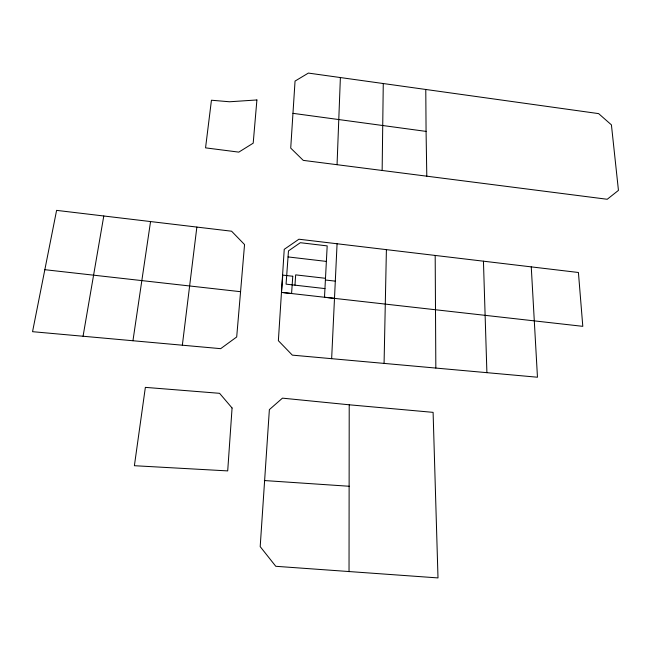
<?xml version="1.0" encoding="UTF-8"?>
<svg xmlns="http://www.w3.org/2000/svg" width="651" height="651" viewBox="0 0 651 651"><rect width="100%" height="100%" fill="white"/><g stroke="black" fill="none" stroke-linecap="round" stroke-linejoin="round"><path stroke-width="0.98" d="M349.034 571.708L349.213 404.792L282.453 398.152L269.368 409.625L260.197 546.628L275.78 566.297L438.001 577.917L433.102 412.36L349.213 404.792M382.145 170.481L383.268 83.531L308.379 73.083L295.049 81.082L290.72 148.102L303.252 160.374L607.22 199.271L618.45 190.385L611.419 124.87L598.635 113.616L383.268 83.531M384.074 363.404L386.401 249.626M337.055 164.687L340.383 77.542M331.644 358.685L337.072 243.743M294.968 285.171L295.668 274.868L325.492 278.303M240.569 291.697L244.548 244.564L231.585 231.211L56.596 210.371L32.55 331.685L220.681 348.659L236.695 336.966L240.569 291.697L44.626 269.669M182.345 345.217L196.862 227.077M132.95 340.75L150.552 221.568M83.059 336.258L103.786 215.977M264.347 480.544L349.384 486.273M281.484 292.405L582.8 326.338L578.422 272.492L298.915 239.218L284.235 249.333L278.368 340.685L292.332 355.137L537.466 377.222L531.257 266.886M324.955 288.588L286.066 284.153L288.483 250.895L300.323 242.701L327.184 245.891L324.499 297.23L334.492 298.361M325.402 280.003L335.306 281.142M288.043 256.925L326.371 261.409M426.804 176.185L426.071 131.396L292.958 113.339M483.441 261.197L486.899 372.657M425.778 89.488L426.071 131.396M435.185 255.444L435.836 368.059M232.073 407.99L227.704 470.901L134.391 465.709L145.36 387.369L219.582 393.318L232.073 407.99M292.771 276.252L291.575 293.511L281.484 292.372L282.77 275.104L292.771 276.252M256.901 99.961L253.198 143.171L238.803 152.131L205.553 147.858L211.445 100.23L229.551 101.768L256.901 99.961"/></g></svg>
